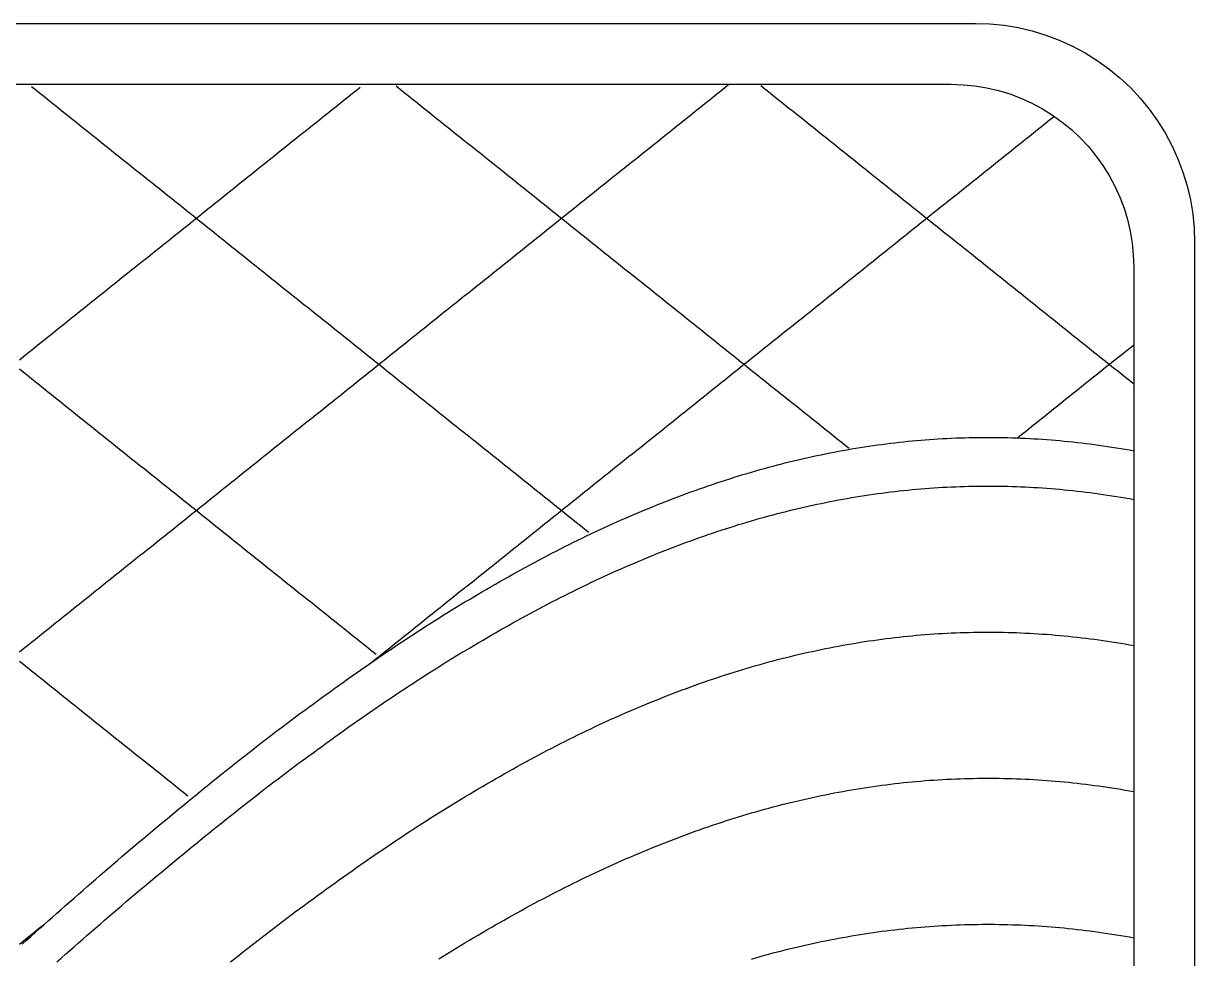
# Model space of a CAD drawing. Header units: millimetres. Extents: x 8 to 232, y 8 to 232.
# Drawn here: x 135.8 to 232, y 155.2 to 232 of the extents above; entities that cross this region are included whole.
import ezdxf

# ---------------------------------------------------------------- set-up
doc = ezdxf.new("R2010")
doc.units = ezdxf.units.MM
doc.layers.add('STUDY_GUIDES', color=7, linetype='Continuous')

msp = doc.modelspace()

# ---------------------------------------------------------------- linework, layer by layer
at = {"layer": 'STUDY_GUIDES'}
for points in [[(26, 232), (214, 232), (215.1773, 231.9615), (216.3495, 231.846), (217.5116, 231.6541), (218.6587, 231.3867), (219.7859, 231.0447), (220.8883, 230.6298), (221.9612, 230.1437), (223, 229.5885), (224.0003, 228.9665), (224.9577, 228.2804), (225.8682, 227.5331), (226.7279, 226.7279), (227.5331, 225.8682), (228.2804, 224.9577), (228.9665, 224.0003), (229.5885, 223), (230.1437, 221.9612), (230.6298, 220.8883), (231.0447, 219.7859), (231.3867, 218.6587), (231.6541, 217.5116), (231.846, 216.3495), (231.9615, 215.1773), (232, 214), (232, 26)], [(28, 227), (212, 227), (212.981, 226.9679), (213.9579, 226.8717), (214.9264, 226.7118), (215.8823, 226.4889), (216.8216, 226.204), (217.7403, 225.8582), (218.6343, 225.4531), (219.5, 224.9904), (220.3336, 224.472), (221.1314, 223.9003), (221.8902, 223.2776), (222.6066, 222.6066), (223.2776, 221.8902), (223.9003, 221.1314), (224.472, 220.3336), (224.9904, 219.5), (225.4531, 218.6343), (225.8582, 217.7403), (226.204, 216.8216), (226.4889, 215.8823), (226.7118, 214.9264), (226.8717, 213.9579), (226.9679, 212.981), (227, 212), (227, 28)], [(135.4738, 180.3791), (135.8031, 180.6425), (136.1323, 180.9058), (136.4615, 181.1692), (136.7908, 181.4326), (137.12, 181.696), (137.4492, 181.9594), (137.7785, 182.2228), (138.1077, 182.4862), (138.4369, 182.7495), (138.7662, 183.0129), (139.0954, 183.2763), (139.4246, 183.5397), (139.7538, 183.8031), (140.0831, 184.0665), (140.4123, 184.3298), (140.7415, 184.5932), (141.0708, 184.8566), (141.4, 185.12), (141.7292, 185.3834), (142.0585, 185.6468), (142.3877, 185.9102), (142.7169, 186.1735), (143.0462, 186.4369), (143.3754, 186.7003), (143.7046, 186.9637), (144.0338, 187.2271), (144.3631, 187.4905), (144.6923, 187.7538), (145.0215, 188.0172), (145.3508, 188.2806), (145.68, 188.544), (146.0092, 188.8074), (146.3385, 189.0708), (146.6677, 189.3342), (146.9969, 189.5975), (147.3262, 189.8609), (147.6554, 190.1243), (147.9846, 190.3877), (148.3138, 190.6511), (148.6431, 190.9145), (148.9723, 191.1778), (149.3015, 191.4412), (149.6308, 191.7046), (149.96, 191.968), (150.2892, 192.2314), (150.6185, 192.4948), (150.9477, 192.7582), (151.2769, 193.0215), (151.6062, 193.2849), (151.9354, 193.5483), (152.2646, 193.8117), (152.5938, 194.0751), (152.9231, 194.3385), (153.2523, 194.6018), (153.5815, 194.8652), (153.9108, 195.1286), (154.24, 195.392), (154.5692, 195.6554), (154.8985, 195.9188), (155.2277, 196.1822), (155.5569, 196.4455), (155.8862, 196.7089), (156.2154, 196.9723), (156.5446, 197.2357), (156.8738, 197.4991), (157.2031, 197.7625), (157.5323, 198.0258), (157.8615, 198.2892), (158.1908, 198.5526), (158.52, 198.816), (158.8492, 199.0794), (159.1785, 199.3428), (159.5077, 199.6062), (159.8369, 199.8695), (160.1662, 200.1329), (160.4954, 200.3963), (160.8246, 200.6597), (161.1538, 200.9231), (161.4831, 201.1865), (161.8123, 201.4498), (162.1415, 201.7132), (162.4708, 201.9766), (162.8, 202.24), (163.1292, 202.5034), (163.4585, 202.7668), (163.7877, 203.0302), (164.1169, 203.2935), (164.4462, 203.5569), (164.7754, 203.8203), (165.1046, 204.0837), (165.4338, 204.3471), (165.7631, 204.6105), (166.0923, 204.8738), (166.4215, 205.1372), (166.7508, 205.4006), (167.08, 205.664), (167.4092, 205.9274), (167.7385, 206.1908), (168.0677, 206.4542), (168.3969, 206.7175), (168.7262, 206.9809), (169.0554, 207.2443), (169.3846, 207.5077), (169.7138, 207.7711), (170.0431, 208.0345), (170.3723, 208.2978), (170.7015, 208.5612), (171.0308, 208.8246), (171.36, 209.088), (171.6892, 209.3514), (172.0185, 209.6148), (172.3477, 209.8782), (172.6769, 210.1415), (173.0062, 210.4049), (173.3354, 210.6683), (173.6646, 210.9317), (173.9938, 211.1951), (174.3231, 211.4585), (174.6523, 211.7218), (174.9815, 211.9852), (175.3108, 212.2486), (175.64, 212.512), (175.9692, 212.7754), (176.2985, 213.0388), (176.6277, 213.3022), (176.9569, 213.5655), (177.2862, 213.8289), (177.6154, 214.0923), (177.9446, 214.3557), (178.2738, 214.6191), (178.6031, 214.8825), (178.9323, 215.1458), (179.2615, 215.4092), (179.5908, 215.6726), (179.92, 215.936), (180.2492, 216.1994), (180.5785, 216.4628), (180.9077, 216.7262), (181.2369, 216.9895), (181.5662, 217.2529), (181.8954, 217.5163), (182.2246, 217.7797), (182.5538, 218.0431), (182.8831, 218.3065), (183.2123, 218.5698), (183.5415, 218.8332), (183.8708, 219.0966), (184.2, 219.36), (184.5292, 219.6234), (184.8585, 219.8868), (185.1877, 220.1502), (185.5169, 220.4135), (185.8462, 220.6769), (186.1754, 220.9403), (186.5046, 221.2037), (186.8338, 221.4671), (187.1631, 221.7305), (187.4923, 221.9938), (187.8215, 222.2572), (188.1508, 222.5206), (188.48, 222.784), (188.8092, 223.0474), (189.1385, 223.3108), (189.4677, 223.5742), (189.7969, 223.8375), (190.1262, 224.1009), (190.4554, 224.3643), (190.7846, 224.6277), (191.1138, 224.8911), (191.4431, 225.1545), (191.7723, 225.4178), (192.1015, 225.6812), (192.4308, 225.9446), (192.76, 226.208), (193.0892, 226.4714), (193.4185, 226.7348), (193.7477, 226.9982)], [(135.4738, 204.3791), (135.8031, 204.6425), (136.1323, 204.9058), (136.4615, 205.1692), (136.7908, 205.4326), (137.12, 205.696), (137.4492, 205.9594), (137.7785, 206.2228), (138.1077, 206.4862), (138.4369, 206.7495), (138.7662, 207.0129), (139.0954, 207.2763), (139.4246, 207.5397), (139.7538, 207.8031), (140.0831, 208.0665), (140.4123, 208.3298), (140.7415, 208.5932), (141.0708, 208.8566), (141.4, 209.12), (141.7292, 209.3834), (142.0585, 209.6468), (142.3877, 209.9102), (142.7169, 210.1735), (143.0462, 210.4369), (143.3754, 210.7003), (143.7046, 210.9637), (144.0338, 211.2271), (144.3631, 211.4905), (144.6923, 211.7538), (145.0215, 212.0172), (145.3508, 212.2806), (145.68, 212.544), (146.0092, 212.8074), (146.3385, 213.0708), (146.6677, 213.3342), (146.9969, 213.5975), (147.3262, 213.8609), (147.6554, 214.1243), (147.9846, 214.3877), (148.3138, 214.6511), (148.6431, 214.9145), (148.9723, 215.1778), (149.3015, 215.4412), (149.6308, 215.7046), (149.96, 215.968), (150.2892, 216.2314), (150.6185, 216.4948), (150.9477, 216.7582), (151.2769, 217.0215), (151.6062, 217.2849), (151.9354, 217.5483), (152.2646, 217.8117), (152.5938, 218.0751), (152.9231, 218.3385), (153.2523, 218.6018), (153.5815, 218.8652), (153.9108, 219.1286), (154.24, 219.392), (154.5692, 219.6554), (154.8985, 219.9188), (155.2277, 220.1822), (155.5569, 220.4455), (155.8862, 220.7089), (156.2154, 220.9723), (156.5446, 221.2357), (156.8738, 221.4991), (157.2031, 221.7625), (157.5323, 222.0258), (157.8615, 222.2892), (158.1908, 222.5526), (158.52, 222.816), (158.8492, 223.0794), (159.1785, 223.3428), (159.5077, 223.6062), (159.8369, 223.8695), (160.1662, 224.1329), (160.4954, 224.3963), (160.8246, 224.6597), (161.1538, 224.9231), (161.4831, 225.1865), (161.8123, 225.4498), (162.1415, 225.7132), (162.4708, 225.9766), (162.8, 226.24), (163.1292, 226.5034), (163.4585, 226.7668)], [(136.4615, 226.8308), (136.7908, 226.5674), (137.12, 226.304), (137.4492, 226.0406), (137.7785, 225.7772), (138.1077, 225.5138), (138.4369, 225.2505), (138.7662, 224.9871), (139.0954, 224.7237), (139.4246, 224.4603), (139.7538, 224.1969), (140.0831, 223.9335), (140.4123, 223.6702), (140.7415, 223.4068), (141.0708, 223.1434), (141.4, 222.88), (141.7292, 222.6166), (142.0585, 222.3532), (142.3877, 222.0898), (142.7169, 221.8265), (143.0462, 221.5631), (143.3754, 221.2997), (143.7046, 221.0363), (144.0338, 220.7729), (144.3631, 220.5095), (144.6923, 220.2462), (145.0215, 219.9828), (145.3508, 219.7194), (145.68, 219.456), (146.0092, 219.1926), (146.3385, 218.9292), (146.6677, 218.6658), (146.9969, 218.4025), (147.3262, 218.1391), (147.6554, 217.8757), (147.9846, 217.6123), (148.3138, 217.3489), (148.6431, 217.0855), (148.9723, 216.8222), (149.3015, 216.5588), (149.6308, 216.2954), (149.96, 216.032), (150.2892, 215.7686), (150.6185, 215.5052), (150.9477, 215.2418), (151.2769, 214.9785), (151.6062, 214.7151), (151.9354, 214.4517), (152.2646, 214.1883), (152.5938, 213.9249), (152.9231, 213.6615), (153.2523, 213.3982), (153.5815, 213.1348), (153.9108, 212.8714), (154.24, 212.608), (154.5692, 212.3446), (154.8985, 212.0812), (155.2277, 211.8178), (155.5569, 211.5545), (155.8862, 211.2911), (156.2154, 211.0277), (156.5446, 210.7643), (156.8738, 210.5009), (157.2031, 210.2375), (157.5323, 209.9742), (157.8615, 209.7108), (158.1908, 209.4474), (158.52, 209.184), (158.8492, 208.9206), (159.1785, 208.6572), (159.5077, 208.3938), (159.8369, 208.1305), (160.1662, 207.8671), (160.4954, 207.6037), (160.8246, 207.3403), (161.1538, 207.0769), (161.4831, 206.8135), (161.8123, 206.5502), (162.1415, 206.2868), (162.4708, 206.0234), (162.8, 205.76), (163.1292, 205.4966), (163.4585, 205.2332), (163.7877, 204.9698), (164.1169, 204.7065), (164.4462, 204.4431), (164.7754, 204.1797), (165.1046, 203.9163), (165.4338, 203.6529), (165.7631, 203.3895), (166.0923, 203.1262), (166.4215, 202.8628), (166.7508, 202.5994), (167.08, 202.336), (167.4092, 202.0726), (167.7385, 201.8092), (168.0677, 201.5458), (168.3969, 201.2825), (168.7262, 201.0191), (169.0554, 200.7557), (169.3846, 200.4923), (169.7138, 200.2289), (170.0431, 199.9655), (170.3723, 199.7022), (170.7015, 199.4388), (171.0308, 199.1754), (171.36, 198.912), (171.6892, 198.6486), (172.0185, 198.3852), (172.3477, 198.1218), (172.6769, 197.8585), (173.0062, 197.5951), (173.3354, 197.3317), (173.6646, 197.0683), (173.9938, 196.8049), (174.3231, 196.5415), (174.6523, 196.2782), (174.9815, 196.0148), (175.3108, 195.7514), (175.64, 195.488), (175.9692, 195.2246), (176.2985, 194.9612), (176.6277, 194.6978), (176.9569, 194.4345), (177.2862, 194.1711), (177.6154, 193.9077), (177.9446, 193.6443), (178.2738, 193.3809), (178.6031, 193.1175), (178.9323, 192.8542), (179.2615, 192.5908), (179.5908, 192.3274), (179.92, 192.064), (180.2492, 191.8006), (180.5785, 191.5372), (180.9077, 191.2738), (181.2369, 191.0105), (181.5662, 190.7471), (181.8954, 190.4837), (182.2246, 190.2203)], [(166.4215, 226.8628), (166.7508, 226.5994), (167.08, 226.336), (167.4092, 226.0726), (167.7385, 225.8092), (168.0677, 225.5458), (168.3969, 225.2825), (168.7262, 225.0191), (169.0554, 224.7557), (169.3846, 224.4923), (169.7138, 224.2289), (170.0431, 223.9655), (170.3723, 223.7022), (170.7015, 223.4388), (171.0308, 223.1754), (171.36, 222.912), (171.6892, 222.6486), (172.0185, 222.3852), (172.3477, 222.1218), (172.6769, 221.8585), (173.0062, 221.5951), (173.3354, 221.3317), (173.6646, 221.0683), (173.9938, 220.8049), (174.3231, 220.5415), (174.6523, 220.2782), (174.9815, 220.0148), (175.3108, 219.7514), (175.64, 219.488), (175.9692, 219.2246), (176.2985, 218.9612), (176.6277, 218.6978), (176.9569, 218.4345), (177.2862, 218.1711), (177.6154, 217.9077), (177.9446, 217.6443), (178.2738, 217.3809), (178.6031, 217.1175), (178.9323, 216.8542), (179.2615, 216.5908), (179.5908, 216.3274), (179.92, 216.064), (180.2492, 215.8006), (180.5785, 215.5372), (180.9077, 215.2738), (181.2369, 215.0105), (181.5662, 214.7471), (181.8954, 214.4837), (182.2246, 214.2203), (182.5538, 213.9569), (182.8831, 213.6935), (183.2123, 213.4302), (183.5415, 213.1668), (183.8708, 212.9034), (184.2, 212.64), (184.5292, 212.3766), (184.8585, 212.1132), (185.1877, 211.8498), (185.5169, 211.5865), (185.8462, 211.3231), (186.1754, 211.0597), (186.5046, 210.7963), (186.8338, 210.5329), (187.1631, 210.2695), (187.4923, 210.0062), (187.8215, 209.7428), (188.1508, 209.4794), (188.48, 209.216), (188.8092, 208.9526), (189.1385, 208.6892), (189.4677, 208.4258), (189.7969, 208.1625), (190.1262, 207.8991), (190.4554, 207.6357), (190.7846, 207.3723), (191.1138, 207.1089), (191.4431, 206.8455), (191.7723, 206.5822), (192.1015, 206.3188), (192.4308, 206.0554), (192.76, 205.792), (193.0892, 205.5286), (193.4185, 205.2652), (193.7477, 205.0018), (194.0769, 204.7385), (194.4062, 204.4751), (194.7354, 204.2117), (195.0646, 203.9483), (195.3938, 203.6849), (195.7231, 203.4215), (196.0523, 203.1582), (196.3815, 202.8948), (196.7108, 202.6314), (197.04, 202.368), (197.3692, 202.1046), (197.6985, 201.8412), (198.0277, 201.5778), (198.3569, 201.3145), (198.6862, 201.0511), (199.0154, 200.7877), (199.3446, 200.5243), (199.6738, 200.2609), (200.0031, 199.9975), (200.3323, 199.7342), (200.6615, 199.4708), (200.9908, 199.2074), (201.32, 198.944), (201.6492, 198.6806), (201.9785, 198.4172), (202.3077, 198.1538), (202.6369, 197.8905), (202.9662, 197.6271), (203.2954, 197.3637), (203.6246, 197.1003)], [(196.3815, 226.8948), (196.7108, 226.6314), (197.04, 226.368), (197.3692, 226.1046), (197.6985, 225.8412), (198.0277, 225.5778), (198.3569, 225.3145), (198.6862, 225.0511), (199.0154, 224.7877), (199.3446, 224.5243), (199.6738, 224.2609), (200.0031, 223.9975), (200.3323, 223.7342), (200.6615, 223.4708), (200.9908, 223.2074), (201.32, 222.944), (201.6492, 222.6806), (201.9785, 222.4172), (202.3077, 222.1538), (202.6369, 221.8905), (202.9662, 221.6271), (203.2954, 221.3637), (203.6246, 221.1003), (203.9538, 220.8369), (204.2831, 220.5735), (204.6123, 220.3102), (204.9415, 220.0468), (205.2708, 219.7834), (205.6, 219.52), (205.9292, 219.2566), (206.2585, 218.9932), (206.5877, 218.7298), (206.9169, 218.4665), (207.2462, 218.2031), (207.5754, 217.9397), (207.9046, 217.6763), (208.2338, 217.4129), (208.5631, 217.1495), (208.8923, 216.8862), (209.2215, 216.6228), (209.5508, 216.3594), (209.88, 216.096), (210.2092, 215.8326), (210.5385, 215.5692), (210.8677, 215.3058), (211.1969, 215.0425), (211.5262, 214.7791), (211.8554, 214.5157), (212.1846, 214.2523), (212.5138, 213.9889), (212.8431, 213.7255), (213.1723, 213.4622), (213.5015, 213.1988), (213.8308, 212.9354), (214.16, 212.672), (214.4892, 212.4086), (214.8185, 212.1452), (215.1477, 211.8818), (215.4769, 211.6185), (215.8062, 211.3551), (216.1354, 211.0917), (216.4646, 210.8283), (216.7938, 210.5649), (217.1231, 210.3015), (217.4523, 210.0382), (217.7815, 209.7748), (218.1108, 209.5114), (218.44, 209.248), (218.7692, 208.9846), (219.0985, 208.7212), (219.4277, 208.4578), (219.7569, 208.1945), (220.0862, 207.9311), (220.4154, 207.6677), (220.7446, 207.4043), (221.0738, 207.1409), (221.4031, 206.8775), (221.7323, 206.6142), (222.0615, 206.3508), (222.3908, 206.0874), (222.72, 205.824), (223.0492, 205.5606), (223.3785, 205.2972), (223.7077, 205.0338), (224.0369, 204.7705), (224.3662, 204.5071), (224.6954, 204.2437), (225.0246, 203.9803), (225.3538, 203.7169), (225.6831, 203.4535), (226.0123, 203.1902), (226.3415, 202.9268), (226.6708, 202.6634), (227, 202.4)], [(164.4462, 179.5569), (164.7754, 179.8203), (165.1046, 180.0837), (165.4338, 180.3471), (165.7631, 180.6105), (166.0923, 180.8738), (166.4215, 181.1372), (166.7508, 181.4006), (167.08, 181.664), (167.4092, 181.9274), (167.7385, 182.1908), (168.0677, 182.4542), (168.3969, 182.7175), (168.7262, 182.9809), (169.0554, 183.2443), (169.3846, 183.5077), (169.7138, 183.7711), (170.0431, 184.0345), (170.3723, 184.2978), (170.7015, 184.5612), (171.0308, 184.8246), (171.36, 185.088), (171.6892, 185.3514), (172.0185, 185.6148), (172.3477, 185.8782), (172.6769, 186.1415), (173.0062, 186.4049), (173.3354, 186.6683), (173.6646, 186.9317), (173.9938, 187.1951), (174.3231, 187.4585), (174.6523, 187.7218), (174.9815, 187.9852), (175.3108, 188.2486), (175.64, 188.512), (175.9692, 188.7754), (176.2985, 189.0388), (176.6277, 189.3022), (176.9569, 189.5655), (177.2862, 189.8289), (177.6154, 190.0923), (177.9446, 190.3557), (178.2738, 190.6191), (178.6031, 190.8825), (178.9323, 191.1458), (179.2615, 191.4092), (179.5908, 191.6726), (179.92, 191.936), (180.2492, 192.1994), (180.5785, 192.4628), (180.9077, 192.7262), (181.2369, 192.9895), (181.5662, 193.2529), (181.8954, 193.5163), (182.2246, 193.7797), (182.5538, 194.0431), (182.8831, 194.3065), (183.2123, 194.5698), (183.5415, 194.8332), (183.8708, 195.0966), (184.2, 195.36), (184.5292, 195.6234), (184.8585, 195.8868), (185.1877, 196.1502), (185.5169, 196.4135), (185.8462, 196.6769), (186.1754, 196.9403), (186.5046, 197.2037), (186.8338, 197.4671), (187.1631, 197.7305), (187.4923, 197.9938), (187.8215, 198.2572), (188.1508, 198.5206), (188.48, 198.784), (188.8092, 199.0474), (189.1385, 199.3108), (189.4677, 199.5742), (189.7969, 199.8375), (190.1262, 200.1009), (190.4554, 200.3643), (190.7846, 200.6277), (191.1138, 200.8911), (191.4431, 201.1545), (191.7723, 201.4178), (192.1015, 201.6812), (192.4308, 201.9446), (192.76, 202.208), (193.0892, 202.4714), (193.4185, 202.7348), (193.7477, 202.9982), (194.0769, 203.2615), (194.4062, 203.5249), (194.7354, 203.7883), (195.0646, 204.0517), (195.3938, 204.3151), (195.7231, 204.5785), (196.0523, 204.8418), (196.3815, 205.1052), (196.7108, 205.3686), (197.04, 205.632), (197.3692, 205.8954), (197.6985, 206.1588), (198.0277, 206.4222), (198.3569, 206.6855), (198.6862, 206.9489), (199.0154, 207.2123), (199.3446, 207.4757), (199.6738, 207.7391), (200.0031, 208.0025), (200.3323, 208.2658), (200.6615, 208.5292), (200.9908, 208.7926), (201.32, 209.056), (201.6492, 209.3194), (201.9785, 209.5828), (202.3077, 209.8462), (202.6369, 210.1095), (202.9662, 210.3729), (203.2954, 210.6363), (203.6246, 210.8997), (203.9538, 211.1631), (204.2831, 211.4265), (204.6123, 211.6898), (204.9415, 211.9532), (205.2708, 212.2166), (205.6, 212.48), (205.9292, 212.7434), (206.2585, 213.0068), (206.5877, 213.2702), (206.9169, 213.5335), (207.2462, 213.7969), (207.5754, 214.0603), (207.9046, 214.3237), (208.2338, 214.5871), (208.5631, 214.8505), (208.8923, 215.1138), (209.2215, 215.3772), (209.5508, 215.6406), (209.88, 215.904), (210.2092, 216.1674), (210.5385, 216.4308), (210.8677, 216.6942), (211.1969, 216.9575), (211.5262, 217.2209), (211.8554, 217.4843), (212.1846, 217.7477), (212.5138, 218.0111), (212.8431, 218.2745), (213.1723, 218.5378), (213.5015, 218.8012), (213.8308, 219.0646), (214.16, 219.328), (214.4892, 219.5914), (214.8185, 219.8548), (215.1477, 220.1182), (215.4769, 220.3815), (215.8062, 220.6449), (216.1354, 220.9083), (216.4646, 221.1717), (216.7938, 221.4351), (217.1231, 221.6985), (217.4523, 221.9618), (217.7815, 222.2252), (218.1108, 222.4886), (218.44, 222.752), (218.7692, 223.0154), (219.0985, 223.2788), (219.4277, 223.5422), (219.7569, 223.8055), (220.0862, 224.0689), (220.4154, 224.3323)], [(217.4523, 197.9618), (217.7815, 198.2252), (218.1108, 198.4886), (218.44, 198.752), (218.7692, 199.0154), (219.0985, 199.2788), (219.4277, 199.5422), (219.7569, 199.8055), (220.0862, 200.0689), (220.4154, 200.3323), (220.7446, 200.5957), (221.0738, 200.8591), (221.4031, 201.1225), (221.7323, 201.3858), (222.0615, 201.6492), (222.3908, 201.9126), (222.72, 202.176), (223.0492, 202.4394), (223.3785, 202.7028), (223.7077, 202.9662), (224.0369, 203.2295), (224.3662, 203.4929), (224.6954, 203.7563), (225.0246, 204.0197), (225.3538, 204.2831), (225.6831, 204.5465), (226.0123, 204.8098), (226.3415, 205.0732), (226.6708, 205.3366), (227, 205.6)], [(135.4738, 203.6209), (135.8031, 203.3575), (136.1323, 203.0942), (136.4615, 202.8308), (136.7908, 202.5674), (137.12, 202.304), (137.4492, 202.0406), (137.7785, 201.7772), (138.1077, 201.5138), (138.4369, 201.2505), (138.7662, 200.9871), (139.0954, 200.7237), (139.4246, 200.4603), (139.7538, 200.1969), (140.0831, 199.9335), (140.4123, 199.6702), (140.7415, 199.4068), (141.0708, 199.1434), (141.4, 198.88), (141.7292, 198.6166), (142.0585, 198.3532), (142.3877, 198.0898), (142.7169, 197.8265), (143.0462, 197.5631), (143.3754, 197.2997), (143.7046, 197.0363), (144.0338, 196.7729), (144.3631, 196.5095), (144.6923, 196.2462), (145.0215, 195.9828), (145.3508, 195.7194), (145.68, 195.456), (146.0092, 195.1926), (146.3385, 194.9292), (146.6677, 194.6658), (146.9969, 194.4025), (147.3262, 194.1391), (147.6554, 193.8757), (147.9846, 193.6123), (148.3138, 193.3489), (148.6431, 193.0855), (148.9723, 192.8222), (149.3015, 192.5588), (149.6308, 192.2954), (149.96, 192.032), (150.2892, 191.7686), (150.6185, 191.5052), (150.9477, 191.2418), (151.2769, 190.9785), (151.6062, 190.7151), (151.9354, 190.4517), (152.2646, 190.1883), (152.5938, 189.9249), (152.9231, 189.6615), (153.2523, 189.3982), (153.5815, 189.1348), (153.9108, 188.8714), (154.24, 188.608), (154.5692, 188.3446), (154.8985, 188.0812), (155.2277, 187.8178), (155.5569, 187.5545), (155.8862, 187.2911), (156.2154, 187.0277), (156.5446, 186.7643), (156.8738, 186.5009), (157.2031, 186.2375), (157.5323, 185.9742), (157.8615, 185.7108), (158.1908, 185.4474), (158.52, 185.184), (158.8492, 184.9206), (159.1785, 184.6572), (159.5077, 184.3938), (159.8369, 184.1305), (160.1662, 183.8671), (160.4954, 183.6037), (160.8246, 183.3403), (161.1538, 183.0769), (161.4831, 182.8135), (161.8123, 182.5502), (162.1415, 182.2868), (162.4708, 182.0234), (162.8, 181.76), (163.1292, 181.4966), (163.4585, 181.2332), (163.7877, 180.9698), (164.1169, 180.7065), (164.4462, 180.4431), (164.7754, 180.1797)], [(135.6933, 156.3686), (136.05, 156.6876), (136.4067, 157.006), (136.7633, 157.3239), (137.12, 157.6413), (137.4767, 157.9581), (137.8333, 158.2744), (138.19, 158.5901), (138.5467, 158.9053), (138.9033, 159.2198), (139.26, 159.5338), (139.6167, 159.8471), (139.9733, 160.1598), (140.33, 160.4719), (140.6867, 160.7833), (141.0433, 161.0941), (141.4, 161.4043), (141.7567, 161.7137), (142.1133, 162.0225), (142.47, 162.3306), (142.8267, 162.6379), (143.1833, 162.9446), (143.54, 163.2505), (143.8967, 163.5557), (144.2533, 163.8601), (144.61, 164.1638), (144.9667, 164.4667), (145.3233, 164.7688), (145.68, 165.0701), (146.0367, 165.3706), (146.3933, 165.6704), (146.75, 165.9692), (147.1067, 166.2673), (147.4633, 166.5645), (147.82, 166.8609), (148.1767, 167.1563), (148.5333, 167.451), (148.89, 167.7447), (149.2467, 168.0375), (149.6033, 168.3295), (149.96, 168.6205), (150.3167, 168.9106), (150.6733, 169.1997), (151.03, 169.4879), (151.3867, 169.7752), (151.7433, 170.0615), (152.1, 170.3468), (152.4567, 170.6311), (152.8133, 170.9144), (153.17, 171.1967), (153.5267, 171.478), (153.8833, 171.7583), (154.24, 172.0376), (154.5967, 172.3158), (154.9533, 172.5929), (155.31, 172.869), (155.6667, 173.144), (156.0233, 173.4179), (156.38, 173.6908), (156.7367, 173.9625), (157.0933, 174.2331), (157.45, 174.5026), (157.8067, 174.771), (158.1633, 175.0382), (158.52, 175.3043), (158.8767, 175.5692), (159.2333, 175.833), (159.59, 176.0955), (159.9467, 176.3569), (160.3033, 176.6171), (160.66, 176.8761), (161.0167, 177.1339), (161.3733, 177.3905), (161.73, 177.6458), (162.0867, 177.8999), (162.4433, 178.1527), (162.8, 178.4043), (163.1567, 178.6546), (163.5133, 178.9036), (163.87, 179.1514), (164.2267, 179.3979), (164.5833, 179.643), (164.94, 179.8869), (165.2967, 180.1294), (165.6533, 180.3706), (166.01, 180.6105), (166.3667, 180.849), (166.7233, 181.0862), (167.08, 181.322), (167.4367, 181.5565), (167.7933, 181.7896), (168.15, 182.0213), (168.5067, 182.2516), (168.8633, 182.4805), (169.22, 182.708), (169.5767, 182.934), (169.9333, 183.1587), (170.29, 183.3819), (170.6467, 183.6037), (171.0033, 183.8241), (171.36, 184.0429), (171.7167, 184.2604), (172.0733, 184.4763), (172.43, 184.6908), (172.7867, 184.9038), (173.1433, 185.1153), (173.5, 185.3253), (173.8567, 185.5338), (174.2133, 185.7407), (174.57, 185.9462), (174.9267, 186.1501), (175.2833, 186.3525), (175.64, 186.5534), (175.9967, 186.7527), (176.3533, 186.9504), (176.71, 187.1466), (177.0667, 187.3412), (177.4233, 187.5342), (177.78, 187.7257), (178.1367, 187.9156), (178.4933, 188.1038), (178.85, 188.2905), (179.2067, 188.4755), (179.5633, 188.659), (179.92, 188.8408), (180.2767, 189.0209), (180.6333, 189.1995), (180.99, 189.3764), (181.3467, 189.5517), (181.7033, 189.7253), (182.06, 189.8972), (182.4167, 190.0675), (182.7733, 190.2361), (183.13, 190.403), (183.4867, 190.5683), (183.8433, 190.7318), (184.2, 190.8937), (184.5567, 191.0538), (184.9133, 191.2123), (185.27, 191.369), (185.6267, 191.5241), (185.9833, 191.6774), (186.34, 191.8289), (186.6967, 191.9788), (187.0533, 192.1269), (187.41, 192.2732), (187.7667, 192.4179), (188.1233, 192.5607), (188.48, 192.7018), (188.8367, 192.8411), (189.1933, 192.9787), (189.55, 193.1145), (189.9067, 193.2485), (190.2633, 193.3808), (190.62, 193.5112), (190.9767, 193.6399), (191.3333, 193.7667), (191.69, 193.8918), (192.0467, 194.0151), (192.4033, 194.1365), (192.76, 194.2561), (193.1167, 194.3739), (193.4733, 194.4899), (193.83, 194.6041), (194.1867, 194.7165), (194.5433, 194.827), (194.9, 194.9356), (195.2567, 195.0425), (195.6133, 195.1474), (195.97, 195.2506), (196.3267, 195.3519), (196.6833, 195.4513), (197.04, 195.5489), (197.3967, 195.6446), (197.7533, 195.7384), (198.11, 195.8304), (198.4667, 195.9205), (198.8233, 196.0087), (199.18, 196.095), (199.5367, 196.1795), (199.8933, 196.2621), (200.25, 196.3428), (200.6067, 196.4216), (200.9633, 196.4985), (201.32, 196.5735), (201.6767, 196.6466), (202.0333, 196.7178), (202.39, 196.7872), (202.7467, 196.8546), (203.1033, 196.9201), (203.46, 196.9836), (203.8167, 197.0453), (204.1733, 197.1051), (204.53, 197.1629), (204.8867, 197.2189), (205.2433, 197.2729), (205.6, 197.325), (205.9567, 197.3751), (206.3133, 197.4234), (206.67, 197.4697), (207.0267, 197.514), (207.3833, 197.5565), (207.74, 197.597), (208.0967, 197.6356), (208.4533, 197.6722), (208.81, 197.7069), (209.1667, 197.7397), (209.5233, 197.7706), (209.88, 197.7994), (210.2367, 197.8264), (210.5933, 197.8514), (210.95, 197.8745), (211.3067, 197.8956), (211.6633, 197.9148), (212.02, 197.932), (212.3767, 197.9473), (212.7333, 197.9607), (213.09, 197.9721), (213.4467, 197.9815), (213.8033, 197.989), (214.16, 197.9946), (214.5167, 197.9982), (214.8733, 197.9999), (215.23, 197.9996), (215.5867, 197.9974), (215.9433, 197.9932), (216.3, 197.9871), (216.6567, 197.979), (217.0133, 197.969), (217.37, 197.957), (217.7267, 197.9431), (218.0833, 197.9272), (218.44, 197.9094), (218.7967, 197.8897), (219.1533, 197.868), (219.51, 197.8444), (219.8667, 197.8188), (220.2233, 197.7913), (220.58, 197.7618), (220.9367, 197.7304), (221.2933, 197.6971), (221.65, 197.6618), (222.0067, 197.6246), (222.3633, 197.5855), (222.72, 197.5444), (223.0767, 197.5014), (223.4333, 197.4564), (223.79, 197.4096), (224.1467, 197.3608), (224.5033, 197.3101), (224.86, 197.2574), (225.2167, 197.2029), (225.5733, 197.1464), (225.93, 197.088), (226.2867, 197.0277), (226.6433, 196.9654), (227, 196.9013)], [(138.5467, 154.9053), (138.9033, 155.2198), (139.26, 155.5338), (139.6167, 155.8471), (139.9733, 156.1598), (140.33, 156.4719), (140.6867, 156.7833), (141.0433, 157.0941), (141.4, 157.4043), (141.7567, 157.7137), (142.1133, 158.0225), (142.47, 158.3306), (142.8267, 158.6379), (143.1833, 158.9446), (143.54, 159.2505), (143.8967, 159.5557), (144.2533, 159.8601), (144.61, 160.1638), (144.9667, 160.4667), (145.3233, 160.7688), (145.68, 161.0701), (146.0367, 161.3706), (146.3933, 161.6704), (146.75, 161.9692), (147.1067, 162.2673), (147.4633, 162.5645), (147.82, 162.8609), (148.1767, 163.1563), (148.5333, 163.451), (148.89, 163.7447), (149.2467, 164.0375), (149.6033, 164.3295), (149.96, 164.6205), (150.3167, 164.9106), (150.6733, 165.1997), (151.03, 165.4879), (151.3867, 165.7752), (151.7433, 166.0615), (152.1, 166.3468), (152.4567, 166.6311), (152.8133, 166.9144), (153.17, 167.1967), (153.5267, 167.478), (153.8833, 167.7583), (154.24, 168.0376), (154.5967, 168.3158), (154.9533, 168.5929), (155.31, 168.869), (155.6667, 169.144), (156.0233, 169.4179), (156.38, 169.6908), (156.7367, 169.9625), (157.0933, 170.2331), (157.45, 170.5026), (157.8067, 170.771), (158.1633, 171.0382), (158.52, 171.3043), (158.8767, 171.5692), (159.2333, 171.833), (159.59, 172.0955), (159.9467, 172.3569), (160.3033, 172.6171), (160.66, 172.8761), (161.0167, 173.1339), (161.3733, 173.3905), (161.73, 173.6458), (162.0867, 173.8999), (162.4433, 174.1527), (162.8, 174.4043), (163.1567, 174.6546), (163.5133, 174.9036), (163.87, 175.1514), (164.2267, 175.3979), (164.5833, 175.643), (164.94, 175.8869), (165.2967, 176.1294), (165.6533, 176.3706), (166.01, 176.6105), (166.3667, 176.849), (166.7233, 177.0862), (167.08, 177.322), (167.4367, 177.5565), (167.7933, 177.7896), (168.15, 178.0213), (168.5067, 178.2516), (168.8633, 178.4805), (169.22, 178.708), (169.5767, 178.934), (169.9333, 179.1587), (170.29, 179.3819), (170.6467, 179.6037), (171.0033, 179.8241), (171.36, 180.0429), (171.7167, 180.2604), (172.0733, 180.4763), (172.43, 180.6908), (172.7867, 180.9038), (173.1433, 181.1153), (173.5, 181.3253), (173.8567, 181.5338), (174.2133, 181.7407), (174.57, 181.9462), (174.9267, 182.1501), (175.2833, 182.3525), (175.64, 182.5534), (175.9967, 182.7527), (176.3533, 182.9504), (176.71, 183.1466), (177.0667, 183.3412), (177.4233, 183.5342), (177.78, 183.7257), (178.1367, 183.9156), (178.4933, 184.1038), (178.85, 184.2905), (179.2067, 184.4755), (179.5633, 184.659), (179.92, 184.8408), (180.2767, 185.0209), (180.6333, 185.1995), (180.99, 185.3764), (181.3467, 185.5517), (181.7033, 185.7253), (182.06, 185.8972), (182.4167, 186.0675), (182.7733, 186.2361), (183.13, 186.403), (183.4867, 186.5683), (183.8433, 186.7318), (184.2, 186.8937), (184.5567, 187.0538), (184.9133, 187.2123), (185.27, 187.369), (185.6267, 187.5241), (185.9833, 187.6774), (186.34, 187.8289), (186.6967, 187.9788), (187.0533, 188.1269), (187.41, 188.2732), (187.7667, 188.4179), (188.1233, 188.5607), (188.48, 188.7018), (188.8367, 188.8411), (189.1933, 188.9787), (189.55, 189.1145), (189.9067, 189.2485), (190.2633, 189.3808), (190.62, 189.5112), (190.9767, 189.6399), (191.3333, 189.7667), (191.69, 189.8918), (192.0467, 190.0151), (192.4033, 190.1365), (192.76, 190.2561), (193.1167, 190.3739), (193.4733, 190.4899), (193.83, 190.6041), (194.1867, 190.7165), (194.5433, 190.827), (194.9, 190.9356), (195.2567, 191.0425), (195.6133, 191.1474), (195.97, 191.2506), (196.3267, 191.3519), (196.6833, 191.4513), (197.04, 191.5489), (197.3967, 191.6446), (197.7533, 191.7384), (198.11, 191.8304), (198.4667, 191.9205), (198.8233, 192.0087), (199.18, 192.095), (199.5367, 192.1795), (199.8933, 192.2621), (200.25, 192.3428), (200.6067, 192.4216), (200.9633, 192.4985), (201.32, 192.5735), (201.6767, 192.6466), (202.0333, 192.7178), (202.39, 192.7872), (202.7467, 192.8546), (203.1033, 192.9201), (203.46, 192.9836), (203.8167, 193.0453), (204.1733, 193.1051), (204.53, 193.1629), (204.8867, 193.2189), (205.2433, 193.2729), (205.6, 193.325), (205.9567, 193.3751), (206.3133, 193.4234), (206.67, 193.4697), (207.0267, 193.514), (207.3833, 193.5565), (207.74, 193.597), (208.0967, 193.6356), (208.4533, 193.6722), (208.81, 193.7069), (209.1667, 193.7397), (209.5233, 193.7706), (209.88, 193.7994), (210.2367, 193.8264), (210.5933, 193.8514), (210.95, 193.8745), (211.3067, 193.8956), (211.6633, 193.9148), (212.02, 193.932), (212.3767, 193.9473), (212.7333, 193.9607), (213.09, 193.9721), (213.4467, 193.9815), (213.8033, 193.989), (214.16, 193.9946), (214.5167, 193.9982), (214.8733, 193.9999), (215.23, 193.9996), (215.5867, 193.9974), (215.9433, 193.9932), (216.3, 193.9871), (216.6567, 193.979), (217.0133, 193.969), (217.37, 193.957), (217.7267, 193.9431), (218.0833, 193.9272), (218.44, 193.9094), (218.7967, 193.8897), (219.1533, 193.868), (219.51, 193.8444), (219.8667, 193.8188), (220.2233, 193.7913), (220.58, 193.7618), (220.9367, 193.7304), (221.2933, 193.6971), (221.65, 193.6618), (222.0067, 193.6246), (222.3633, 193.5855), (222.72, 193.5444), (223.0767, 193.5014), (223.4333, 193.4564), (223.79, 193.4096), (224.1467, 193.3608), (224.5033, 193.3101), (224.86, 193.2574), (225.2167, 193.2029), (225.5733, 193.1464), (225.93, 193.088), (226.2867, 193.0277), (226.6433, 192.9654), (227, 192.9013)], [(152.8133, 154.9144), (153.17, 155.1967), (153.5267, 155.478), (153.8833, 155.7583), (154.24, 156.0376), (154.5967, 156.3158), (154.9533, 156.5929), (155.31, 156.869), (155.6667, 157.144), (156.0233, 157.4179), (156.38, 157.6908), (156.7367, 157.9625), (157.0933, 158.2331), (157.45, 158.5026), (157.8067, 158.771), (158.1633, 159.0382), (158.52, 159.3043), (158.8767, 159.5692), (159.2333, 159.833), (159.59, 160.0955), (159.9467, 160.3569), (160.3033, 160.6171), (160.66, 160.8761), (161.0167, 161.1339), (161.3733, 161.3905), (161.73, 161.6458), (162.0867, 161.8999), (162.4433, 162.1527), (162.8, 162.4043), (163.1567, 162.6546), (163.5133, 162.9036), (163.87, 163.1514), (164.2267, 163.3979), (164.5833, 163.643), (164.94, 163.8869), (165.2967, 164.1294), (165.6533, 164.3706), (166.01, 164.6105), (166.3667, 164.849), (166.7233, 165.0862), (167.08, 165.322), (167.4367, 165.5565), (167.7933, 165.7896), (168.15, 166.0213), (168.5067, 166.2516), (168.8633, 166.4805), (169.22, 166.708), (169.5767, 166.934), (169.9333, 167.1587), (170.29, 167.3819), (170.6467, 167.6037), (171.0033, 167.8241), (171.36, 168.0429), (171.7167, 168.2604), (172.0733, 168.4763), (172.43, 168.6908), (172.7867, 168.9038), (173.1433, 169.1153), (173.5, 169.3253), (173.8567, 169.5338), (174.2133, 169.7407), (174.57, 169.9462), (174.9267, 170.1501), (175.2833, 170.3525), (175.64, 170.5534), (175.9967, 170.7527), (176.3533, 170.9504), (176.71, 171.1466), (177.0667, 171.3412), (177.4233, 171.5342), (177.78, 171.7257), (178.1367, 171.9156), (178.4933, 172.1038), (178.85, 172.2905), (179.2067, 172.4755), (179.5633, 172.659), (179.92, 172.8408), (180.2767, 173.0209), (180.6333, 173.1995), (180.99, 173.3764), (181.3467, 173.5517), (181.7033, 173.7253), (182.06, 173.8972), (182.4167, 174.0675), (182.7733, 174.2361), (183.13, 174.403), (183.4867, 174.5683), (183.8433, 174.7318), (184.2, 174.8937), (184.5567, 175.0538), (184.9133, 175.2123), (185.27, 175.369), (185.6267, 175.5241), (185.9833, 175.6774), (186.34, 175.8289), (186.6967, 175.9788), (187.0533, 176.1269), (187.41, 176.2732), (187.7667, 176.4179), (188.1233, 176.5607), (188.48, 176.7018), (188.8367, 176.8411), (189.1933, 176.9787), (189.55, 177.1145), (189.9067, 177.2485), (190.2633, 177.3808), (190.62, 177.5112), (190.9767, 177.6399), (191.3333, 177.7667), (191.69, 177.8918), (192.0467, 178.0151), (192.4033, 178.1365), (192.76, 178.2561), (193.1167, 178.3739), (193.4733, 178.4899), (193.83, 178.6041), (194.1867, 178.7165), (194.5433, 178.827), (194.9, 178.9356), (195.2567, 179.0425), (195.6133, 179.1474), (195.97, 179.2506), (196.3267, 179.3519), (196.6833, 179.4513), (197.04, 179.5489), (197.3967, 179.6446), (197.7533, 179.7384), (198.11, 179.8304), (198.4667, 179.9205), (198.8233, 180.0087), (199.18, 180.095), (199.5367, 180.1795), (199.8933, 180.2621), (200.25, 180.3428), (200.6067, 180.4216), (200.9633, 180.4985), (201.32, 180.5735), (201.6767, 180.6466), (202.0333, 180.7178), (202.39, 180.7872), (202.7467, 180.8546), (203.1033, 180.9201), (203.46, 180.9836), (203.8167, 181.0453), (204.1733, 181.1051), (204.53, 181.1629), (204.8867, 181.2189), (205.2433, 181.2729), (205.6, 181.325), (205.9567, 181.3751), (206.3133, 181.4234), (206.67, 181.4697), (207.0267, 181.514), (207.3833, 181.5565), (207.74, 181.597), (208.0967, 181.6356), (208.4533, 181.6722), (208.81, 181.7069), (209.1667, 181.7397), (209.5233, 181.7706), (209.88, 181.7994), (210.2367, 181.8264), (210.5933, 181.8514), (210.95, 181.8745), (211.3067, 181.8956), (211.6633, 181.9148), (212.02, 181.932), (212.3767, 181.9473), (212.7333, 181.9607), (213.09, 181.9721), (213.4467, 181.9815), (213.8033, 181.989), (214.16, 181.9946), (214.5167, 181.9982), (214.8733, 181.9999), (215.23, 181.9996), (215.5867, 181.9974), (215.9433, 181.9932), (216.3, 181.9871), (216.6567, 181.979), (217.0133, 181.969), (217.37, 181.957), (217.7267, 181.9431), (218.0833, 181.9272), (218.44, 181.9094), (218.7967, 181.8897), (219.1533, 181.868), (219.51, 181.8444), (219.8667, 181.8188), (220.2233, 181.7913), (220.58, 181.7618), (220.9367, 181.7304), (221.2933, 181.6971), (221.65, 181.6618), (222.0067, 181.6246), (222.3633, 181.5855), (222.72, 181.5444), (223.0767, 181.5014), (223.4333, 181.4564), (223.79, 181.4096), (224.1467, 181.3608), (224.5033, 181.3101), (224.86, 181.2574), (225.2167, 181.2029), (225.5733, 181.1464), (225.93, 181.088), (226.2867, 181.0277), (226.6433, 180.9654), (227, 180.9013)], [(135.4738, 179.6209), (135.8031, 179.3575), (136.1323, 179.0942), (136.4615, 178.8308), (136.7908, 178.5674), (137.12, 178.304), (137.4492, 178.0406), (137.7785, 177.7772), (138.1077, 177.5138), (138.4369, 177.2505), (138.7662, 176.9871), (139.0954, 176.7237), (139.4246, 176.4603), (139.7538, 176.1969), (140.0831, 175.9335), (140.4123, 175.6702), (140.7415, 175.4068), (141.0708, 175.1434), (141.4, 174.88), (141.7292, 174.6166), (142.0585, 174.3532), (142.3877, 174.0898), (142.7169, 173.8265), (143.0462, 173.5631), (143.3754, 173.2997), (143.7046, 173.0363), (144.0338, 172.7729), (144.3631, 172.5095), (144.6923, 172.2462), (145.0215, 171.9828), (145.3508, 171.7194), (145.68, 171.456), (146.0092, 171.1926), (146.3385, 170.9292), (146.6677, 170.6658), (146.9969, 170.4025), (147.3262, 170.1391), (147.6554, 169.8757), (147.9846, 169.6123), (148.3138, 169.3489), (148.6431, 169.0855), (148.9723, 168.8222), (149.3015, 168.5588)], [(169.9333, 155.1587), (170.29, 155.3819), (170.6467, 155.6037), (171.0033, 155.8241), (171.36, 156.0429), (171.7167, 156.2604), (172.0733, 156.4763), (172.43, 156.6908), (172.7867, 156.9038), (173.1433, 157.1153), (173.5, 157.3253), (173.8567, 157.5338), (174.2133, 157.7407), (174.57, 157.9462), (174.9267, 158.1501), (175.2833, 158.3525), (175.64, 158.5534), (175.9967, 158.7527), (176.3533, 158.9504), (176.71, 159.1466), (177.0667, 159.3412), (177.4233, 159.5342), (177.78, 159.7257), (178.1367, 159.9156), (178.4933, 160.1038), (178.85, 160.2905), (179.2067, 160.4755), (179.5633, 160.659), (179.92, 160.8408), (180.2767, 161.0209), (180.6333, 161.1995), (180.99, 161.3764), (181.3467, 161.5517), (181.7033, 161.7253), (182.06, 161.8972), (182.4167, 162.0675), (182.7733, 162.2361), (183.13, 162.403), (183.4867, 162.5683), (183.8433, 162.7318), (184.2, 162.8937), (184.5567, 163.0538), (184.9133, 163.2123), (185.27, 163.369), (185.6267, 163.5241), (185.9833, 163.6774), (186.34, 163.8289), (186.6967, 163.9788), (187.0533, 164.1269), (187.41, 164.2732), (187.7667, 164.4179), (188.1233, 164.5607), (188.48, 164.7018), (188.8367, 164.8411), (189.1933, 164.9787), (189.55, 165.1145), (189.9067, 165.2485), (190.2633, 165.3808), (190.62, 165.5112), (190.9767, 165.6399), (191.3333, 165.7667), (191.69, 165.8918), (192.0467, 166.0151), (192.4033, 166.1365), (192.76, 166.2561), (193.1167, 166.3739), (193.4733, 166.4899), (193.83, 166.6041), (194.1867, 166.7165), (194.5433, 166.827), (194.9, 166.9356), (195.2567, 167.0425), (195.6133, 167.1474), (195.97, 167.2506), (196.3267, 167.3519), (196.6833, 167.4513), (197.04, 167.5489), (197.3967, 167.6446), (197.7533, 167.7384), (198.11, 167.8304), (198.4667, 167.9205), (198.8233, 168.0087), (199.18, 168.095), (199.5367, 168.1795), (199.8933, 168.2621), (200.25, 168.3428), (200.6067, 168.4216), (200.9633, 168.4985), (201.32, 168.5735), (201.6767, 168.6466), (202.0333, 168.7178), (202.39, 168.7872), (202.7467, 168.8546), (203.1033, 168.9201), (203.46, 168.9836), (203.8167, 169.0453), (204.1733, 169.1051), (204.53, 169.1629), (204.8867, 169.2189), (205.2433, 169.2729), (205.6, 169.325), (205.9567, 169.3751), (206.3133, 169.4234), (206.67, 169.4697), (207.0267, 169.514), (207.3833, 169.5565), (207.74, 169.597), (208.0967, 169.6356), (208.4533, 169.6722), (208.81, 169.7069), (209.1667, 169.7397), (209.5233, 169.7706), (209.88, 169.7994), (210.2367, 169.8264), (210.5933, 169.8514), (210.95, 169.8745), (211.3067, 169.8956), (211.6633, 169.9148), (212.02, 169.932), (212.3767, 169.9473), (212.7333, 169.9607), (213.09, 169.9721), (213.4467, 169.9815), (213.8033, 169.989), (214.16, 169.9946), (214.5167, 169.9982), (214.8733, 169.9999), (215.23, 169.9996), (215.5867, 169.9974), (215.9433, 169.9932), (216.3, 169.9871), (216.6567, 169.979), (217.0133, 169.969), (217.37, 169.957), (217.7267, 169.9431), (218.0833, 169.9272), (218.44, 169.9094), (218.7967, 169.8897), (219.1533, 169.868), (219.51, 169.8444), (219.8667, 169.8188), (220.2233, 169.7913), (220.58, 169.7618), (220.9367, 169.7304), (221.2933, 169.6971), (221.65, 169.6618), (222.0067, 169.6246), (222.3633, 169.5855), (222.72, 169.5444), (223.0767, 169.5014), (223.4333, 169.4564), (223.79, 169.4096), (224.1467, 169.3608), (224.5033, 169.3101), (224.86, 169.2574), (225.2167, 169.2029), (225.5733, 169.1464), (225.93, 169.088), (226.2867, 169.0277), (226.6433, 168.9654), (227, 168.9013)], [(135.4738, 156.3791), (135.8031, 156.6425), (136.1323, 156.9058), (136.4615, 157.1692), (136.7908, 157.4326), (137.12, 157.696), (137.4492, 157.9594)], [(195.6133, 155.1474), (195.97, 155.2506), (196.3267, 155.3519), (196.6833, 155.4513), (197.04, 155.5489), (197.3967, 155.6446), (197.7533, 155.7384), (198.11, 155.8304), (198.4667, 155.9205), (198.8233, 156.0087), (199.18, 156.095), (199.5367, 156.1795), (199.8933, 156.2621), (200.25, 156.3428), (200.6067, 156.4216), (200.9633, 156.4985), (201.32, 156.5735), (201.6767, 156.6466), (202.0333, 156.7178), (202.39, 156.7872), (202.7467, 156.8546), (203.1033, 156.9201), (203.46, 156.9836), (203.8167, 157.0453), (204.1733, 157.1051), (204.53, 157.1629), (204.8867, 157.2189), (205.2433, 157.2729), (205.6, 157.325), (205.9567, 157.3751), (206.3133, 157.4234), (206.67, 157.4697), (207.0267, 157.514), (207.3833, 157.5565), (207.74, 157.597), (208.0967, 157.6356), (208.4533, 157.6722), (208.81, 157.7069), (209.1667, 157.7397), (209.5233, 157.7706), (209.88, 157.7994), (210.2367, 157.8264), (210.5933, 157.8514), (210.95, 157.8745), (211.3067, 157.8956), (211.6633, 157.9148), (212.02, 157.932), (212.3767, 157.9473), (212.7333, 157.9607), (213.09, 157.9721), (213.4467, 157.9815), (213.8033, 157.989), (214.16, 157.9946), (214.5167, 157.9982), (214.8733, 157.9999), (215.23, 157.9996), (215.5867, 157.9974), (215.9433, 157.9932), (216.3, 157.9871), (216.6567, 157.979), (217.0133, 157.969), (217.37, 157.957), (217.7267, 157.9431), (218.0833, 157.9272), (218.44, 157.9094), (218.7967, 157.8897), (219.1533, 157.868), (219.51, 157.8444), (219.8667, 157.8188), (220.2233, 157.7913), (220.58, 157.7618), (220.9367, 157.7304), (221.2933, 157.6971), (221.65, 157.6618), (222.0067, 157.6246), (222.3633, 157.5855), (222.72, 157.5444), (223.0767, 157.5014), (223.4333, 157.4564), (223.79, 157.4096), (224.1467, 157.3608), (224.5033, 157.3101), (224.86, 157.2574), (225.2167, 157.2029), (225.5733, 157.1464), (225.93, 157.088), (226.2867, 157.0277), (226.6433, 156.9654), (227, 156.9013)]]:
    msp.add_lwpolyline(points, dxfattribs=at)

doc.saveas('drawing.dxf')
